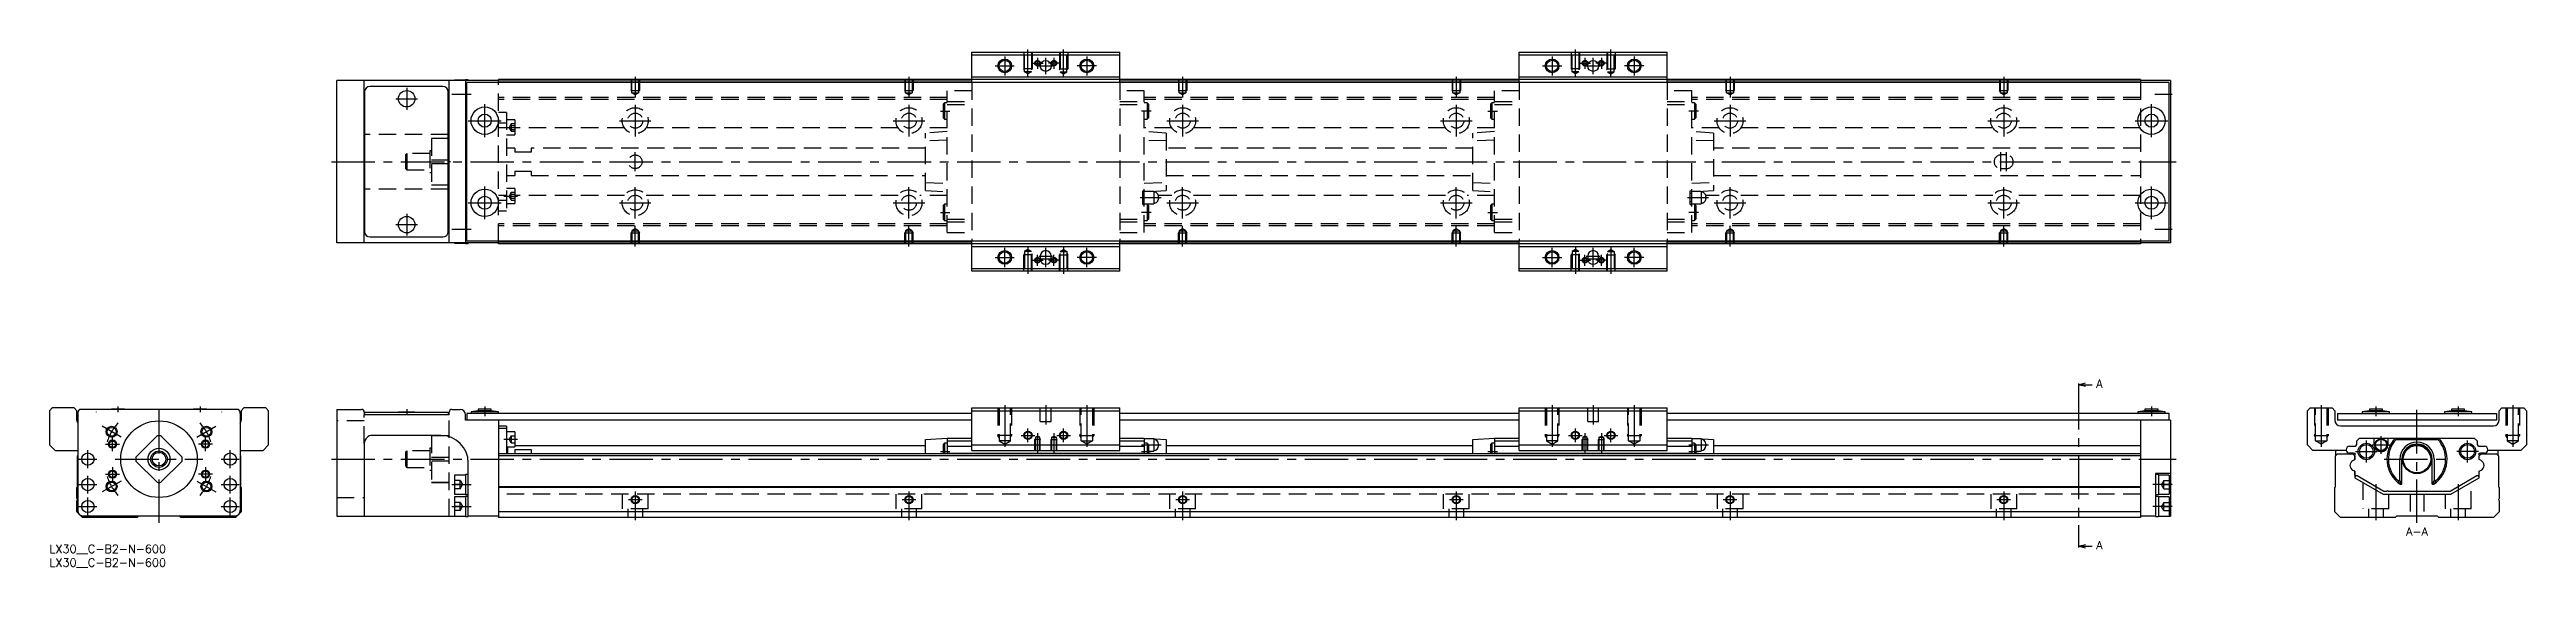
# Model space of a CAD drawing. Extents: x 0 to 905, y -8 to 181.
import ezdxf

# ---------------------------------------------------------------- set-up
doc = ezdxf.new("R2010")
doc.units = 0
doc.header["$LTSCALE"] = 0.5
doc.linetypes.add('CENTER', pattern=[50.8, 31.75, -6.35, 6.35, -6.35])
doc.linetypes.add('DASHED', pattern=[19.05, 12.7, -6.35])
for name, color, linetype in [('MSM_CENTER', 1, 'CENTER'), ('MSM_CONTINUOUS', 7, 'CONTINUOUS'), ('MSM_DASHED', 4, 'DASHED'), ('MSM_NARROW', 5, 'CONTINUOUS'), ('MSM_PART_NUMBER', 7, 'CONTINUOUS')]:
    doc.layers.add(name, color=color, linetype=linetype)
doc.styles.get("Standard").update_dxf_attribs({"font": 'txt.shx', "height": 3, "bigfont": 'bigfont.shx'})

# ---------------------------------------------------------------- blocks, each defined once
blk = doc.blocks.new('*U2')
at = {"layer": 'MSM_PART_NUMBER'}
blk.add_text('LX30__C-B2-N-600', height=3, dxfattribs=at).set_placement((0, -3))
blk = doc.blocks.new('*U3')
at = {"layer": 'MSM_PART_NUMBER'}
blk.add_text('LX30__C-B2-N-600', height=3, dxfattribs=at).set_placement((0, -8))

msp = doc.modelspace()

# ---------------------------------------------------------------- linework, layer by layer
at = {"layer": 'MSM_CENTER'}
for p, q in [((345.5, 175), (352.5, 175)), ((349, 178.5), (349, 171.5)), ((357.5, 171.09), (357.5, 181)), ((359, 176), (363, 176)), ((361, 178), (361, 174)), ((361.5, 175), (366.5, 175)), ((364, 172), (364, 178)), ((369, 176), (365, 176)), ((367, 178), (367, 174)), ((370.5, 171.09), (370.5, 181)), ((382.5, 175), (375.5, 175)), ((379, 178.5), (379, 171.5)), ((545.5, 175), (552.5, 175)), ((549, 178.5), (549, 171.5)), ((557.5, 171.09), (557.5, 181)), ((559, 176), (563, 176)), ((561, 178), (561, 174)), ((561.5, 175), (566.5, 175)), ((564, 172), (564, 178)), ((569, 176), (565, 176)), ((567, 178), (567, 174)), ((570.5, 171.09), (570.5, 181)), ((582.5, 175), (575.5, 175)), ((579, 178.5), (579, 171.5)), ((126.5, 163), (134.5, 163)), ((130.5, 167), (130.5, 159)), ((147, 164.7), (154, 164.7)), ((214, 171), (214, 163.49)), ((314, 171), (314, 163.49)), ((414, 171), (414, 163.49)), ((514, 171), (514, 163.49)), ((614, 171), (614, 163.49)), ((714, 171), (714, 163.49)), ((769.25, 164.7), (775.5, 164.7)), ((153, 155), (165, 155)), ((159, 149), (159, 161)), ((208.25, 155), (219.75, 155)), ((214, 160.75), (214, 149.25)), ((308.25, 155), (319.75, 155)), ((314, 160.75), (314, 149.25)), ((325.5, 158.5), (329, 158.5)), ((402.5, 158.5), (399, 158.5)), ((408.25, 155), (419.75, 155)), ((414, 160.75), (414, 149.25)), ((508.25, 155), (519.75, 155)), ((514, 160.75), (514, 149.25)), ((525.5, 158.5), (529, 158.5)), ((602.5, 158.5), (599, 158.5)), ((608.25, 155), (619.75, 155)), ((614, 160.75), (614, 149.25)), ((708.25, 155), (719.75, 155)), ((714, 160.75), (714, 149.25)), ((762, 155), (774, 155)), ((768, 149), (768, 161)), ((166, 152.55), (171, 152.55)), ((103, 140), (777, 140)), ((214, 136.5), (214, 143.5)), ((713, 136.5), (713, 143.5)), ((715, 136.5), (715, 143.5)), ((159, 119), (159, 131)), ((166, 127.44), (171, 127.44)), ((214, 119.25), (214, 130.75)), ((314, 119.25), (314, 130.75)), ((398.5, 126.9), (406.2, 126.9)), ((414, 119.25), (414, 130.75)), ((514, 119.25), (514, 130.75)), ((598.5, 126.9), (606.2, 126.9)), ((614, 119.25), (614, 130.75)), ((714, 119.25), (714, 130.75)), ((768, 119), (768, 131)), ((130.5, 121), (130.5, 113)), ((153, 125), (165, 125)), ((208.25, 125), (219.75, 125)), ((308.25, 125), (319.75, 125)), ((325.5, 121.5), (329, 121.5)), ((402.5, 121.5), (399, 121.5)), ((408.25, 125), (419.75, 125)), ((508.25, 125), (519.75, 125)), ((525.5, 121.5), (529, 121.5)), ((602.5, 121.5), (599, 121.5)), ((608.25, 125), (619.75, 125)), ((708.25, 125), (719.75, 125)), ((762, 125), (774, 125)), ((126.5, 117), (134.5, 117)), ((147, 115.3), (154, 115.3)), ((214, 109), (214, 116.51)), ((314, 109), (314, 116.51)), ((357.5, 108.91), (357.5, 99)), ((370.5, 108.91), (370.5, 99)), ((414, 109), (414, 116.51)), ((514, 109), (514, 116.51)), ((557.5, 108.91), (557.5, 99)), ((570.5, 108.91), (570.5, 99)), ((614, 109), (614, 116.51)), ((714, 109), (714, 116.51)), ((769.25, 115.3), (775.5, 115.3)), ((345.5, 105), (352.5, 105)), ((349, 101.5), (349, 108.5)), ((359, 104), (363, 104)), ((361, 102), (361, 106)), ((361.5, 105.5), (366.5, 105.5)), ((361.5, 104.5), (366.5, 104.5)), ((364, 101.5), (364, 108.5)), ((369, 104), (365, 104)), ((367, 102), (367, 106)), ((382.5, 105), (375.5, 105)), ((379, 101.5), (379, 108.5)), ((545.5, 105), (552.5, 105)), ((549, 101.5), (549, 108.5)), ((559, 104), (563, 104)), ((561, 102), (561, 106)), ((561.5, 105.5), (566.5, 105.5)), ((561.5, 104.5), (566.5, 104.5)), ((564, 101.5), (564, 108.5)), ((569, 104), (565, 104)), ((567, 102), (567, 106)), ((582.5, 105), (575.5, 105)), ((579, 101.5), (579, 108.5)), ((741.37, 58), (741.37, 0)), ((17, 48.6), (17, 48.49)), ((25, 50.6), (25, 48.5)), ((40, 8), (40, 51.5)), ((55, 50.6), (55, 48.5)), ((63, 48.49), (63, 48.6)), ((130.5, 49.6), (130.5, 47.49)), ((159, 50.6), (159, 47)), ((349, 51), (349, 35.81)), ((364, 51), (364, 44)), ((379, 51), (379, 35.81)), ((549, 51), (549, 35.81)), ((564, 51), (564, 44)), ((579, 51), (579, 35.81)), ((768, 50.6), (768, 47)), ((830, 51), (830, 35.81)), ((850, 50.6), (850, 47)), ((865, 8), (865, 51.5)), ((880, 50.6), (880, 47)), ((900, 51), (900, 35.81)), ((26.14, 39.3), (19.22, 43.3)), ((20.42, 36.8), (25.57, 36.8)), ((23, 34.22), (23, 39.38)), ((53.86, 39.3), (60.78, 43.3)), ((59.57, 36.8), (54.42, 36.8)), ((57, 34.22), (57, 39.38)), ((166, 38.55), (171, 38.55)), ((355, 40), (360, 40)), ((357.5, 37.5), (357.5, 42.5)), ((361, 40.76), (361, 33.5)), ((367, 40.76), (367, 33.5)), ((368, 40), (373, 40)), ((370.5, 37.5), (370.5, 42.5)), ((399, 36.5), (406.2, 36.5)), ((555, 40), (560, 40)), ((557.5, 37.5), (557.5, 42.5)), ((561, 40.76), (561, 33.5)), ((567, 40.76), (567, 33.5)), ((568, 40), (573, 40)), ((570.5, 37.5), (570.5, 42.5)), ((599, 36.5), (606.2, 36.5)), ((846.5, 30.1), (846.5, 38.1)), ((848.65, 36.5), (855.15, 36.5)), ((851.9, 33.25), (851.9, 39.75)), ((883.5, 30.1), (883.5, 38.1)), ((10.75, 31.3), (17.25, 31.3)), ((14, 28.05), (14, 34.55)), ((23, 28.38), (23, 23.23)), ((24, 31.3), (56, 31.3)), ((57, 28.38), (57, 23.23)), ((62.75, 31.3), (69.25, 31.3)), ((66, 28.05), (66, 34.55)), ((103, 31.3), (777, 31.3)), ((325.5, 34.1), (329, 34.1)), ((399, 34.1), (402.5, 34.1)), ((525.5, 34.1), (529, 34.1)), ((599, 34.1), (602.5, 34.1)), ((842.5, 34.1), (850.5, 34.1)), ((853, 31.3), (877, 31.3)), ((887.5, 34.1), (879.5, 34.1)), ((10.75, 22), (17.25, 22)), ((14, 18.75), (14, 25.25)), ((26.14, 23.3), (19.22, 19.3)), ((20.42, 25.8), (25.57, 25.8)), ((53.86, 23.3), (60.78, 19.3)), ((59.57, 25.8), (54.42, 25.8)), ((62.75, 22), (69.25, 22)), ((66, 18.75), (66, 25.25)), ((147, 22), (154, 22)), ((214, 19.5), (214, 9)), ((314, 19.5), (314, 9)), ((414, 19.5), (414, 9)), ((514, 19.5), (514, 9)), ((614, 19.5), (614, 9)), ((714, 19.5), (714, 9)), ((775.5, 22), (768.5, 22)), ((850, 22.18), (850, 9)), ((880, 22.18), (880, 9)), ((10.75, 14), (17.25, 14)), ((14, 10.75), (14, 17.25)), ((62.75, 14), (69.25, 14)), ((66, 10.75), (66, 17.25)), ((147, 14), (154, 14)), ((211.5, 16.5), (216.5, 16.5)), ((311.5, 16.5), (316.5, 16.5)), ((411.5, 16.5), (416.5, 16.5)), ((511.5, 16.5), (516.5, 16.5)), ((611.5, 16.5), (616.5, 16.5)), ((711.5, 16.5), (716.5, 16.5)), ((775.5, 14), (768.5, 14))]:
    msp.add_line(p, q, dxfattribs=at)
for start, end in [(138.53845, 161.46155), (18.53845, 41.46155), (198.53845, 221.46155), (318.53845, 341.46155)]:
    msp.add_arc((40, 31.3), 20, start, end, dxfattribs=at)
at = {"layer": 'MSM_CONTINUOUS'}
for p, q in [((337, 180), (391, 180)), ((337, 169), (337, 180)), ((337, 179), (391, 179)), ((391, 169), (391, 180)), ((537, 180), (591, 180)), ((537, 169), (537, 180)), ((537, 179), (591, 179)), ((591, 169), (591, 180)), ((105, 110.3), (105, 169.7)), ((164, 169.7), (105, 169.7)), ((115, 110.3), (115, 169.7)), ((115.1, 165.5), (115.1, 114.5)), ((143.7, 167.5), (117.1, 167.5)), ((145.7, 114.5), (145.7, 165.5)), ((146, 110.3), (146, 169.7)), ((148, 169.75), (148, 169.7)), ((152, 169.75), (148, 169.75)), ((153, 169.9), (152, 169.9)), ((152, 169.9), (152, 110.1)), ((152.5, 111), (152.5, 169)), ((774.5, 169), (152.5, 169)), ((153, 169.9), (153, 169.7)), ((164, 169), (164, 170)), ((764, 170), (164, 170)), ((337, 169.8), (164, 169.8)), ((337, 169.1), (164, 169.1)), ((337, 171), (391, 171)), ((537, 169.8), (391, 169.8)), ((537, 169.1), (391, 169.1)), ((537, 171), (591, 171)), ((764, 169.8), (591, 169.8)), ((764, 169.1), (591, 169.1)), ((764, 170), (764, 169)), ((775, 169.7), (764, 169.7)), ((774.5, 111), (774.5, 169)), ((775, 169.7), (775, 110.3)), ((115, 158.2), (115.1, 158.2)), ((145.7, 158.2), (146, 158.2)), ((115.1, 150), (115, 150)), ((146, 150), (145.7, 150)), ((146, 148.5), (145.7, 148.5)), ((146, 148.47), (145.7, 148.47)), ((145.7, 140.72), (146, 140.72)), ((146, 139.28), (145.7, 139.28)), ((115.1, 130), (115, 130)), ((146, 131.53), (145.7, 131.53)), ((146, 131.5), (145.7, 131.5)), ((146, 130), (145.7, 130)), ((115.1, 121.8), (115, 121.8)), ((146, 121.8), (145.7, 121.8)), ((164, 110.3), (105, 110.3)), ((117.1, 112.5), (143.7, 112.5)), ((148, 110.3), (148, 110.25)), ((148, 110.25), (152, 110.25)), ((152, 110.1), (153, 110.1)), ((774.5, 111), (152.5, 111)), ((153, 110.3), (153, 110.1)), ((164, 110), (164, 111)), ((337, 110.9), (164, 110.9)), ((337, 110.2), (164, 110.2)), ((764, 110), (164, 110)), ((337, 100), (337, 111)), ((337, 109), (391, 109)), ((391, 100), (391, 111)), ((537, 110.9), (391, 110.9)), ((537, 110.2), (391, 110.2)), ((537, 100), (537, 111)), ((537, 109), (591, 109)), ((591, 100), (591, 111)), ((764, 110.9), (591, 110.9)), ((764, 110.2), (591, 110.2)), ((764, 111), (764, 110)), ((775, 110.3), (764, 110.3)), ((337, 101), (391, 101)), ((391, 100), (337, 100)), ((362, 105.5), (362, 104.5)), ((366, 104.5), (366, 105.5)), ((537, 101), (591, 101)), ((591, 100), (537, 100)), ((562, 105.5), (562, 104.5)), ((566, 104.5), (566, 105.5)), ((741.37, 58.5), (743.87, 59.17)), ((741.37, 59), (741.37, 58)), ((743.87, 57.83), (741.37, 58.5)), ((741.37, 58.5), (746.38, 58.5)), ((1, 50), (0, 49)), ((0, 49), (0, 36.5)), ((9, 50), (1, 50)), ((10, 49), (9, 50)), ((10, 45.5), (10, 49)), ((10.3, 48), (10.3, 12.5)), ((69.02, 49.5), (10.98, 49.5)), ((22.6, 49.6), (22.6, 49.5)), ((27.4, 49.6), (22.6, 49.6)), ((27.4, 49.5), (27.4, 49.6)), ((52.6, 49.6), (52.6, 49.5)), ((57.4, 49.6), (52.6, 49.6)), ((57.4, 49.5), (57.4, 49.6)), ((69.7, 48), (69.7, 12.5)), ((71, 50), (70, 49)), ((70, 49), (70, 45.5)), ((79, 50), (71, 50)), ((80, 49), (79, 50)), ((80, 36.5), (80, 49)), ((105, 49.5), (105, 10.5)), ((105, 49.5), (114, 49.5)), ((115, 48.5), (115, 47.5)), ((146, 47.5), (115, 47.5)), ((115.1, 48.5), (115.1, 47.5)), ((115.1, 48.5), (145.7, 48.5)), ((127.5, 48.6), (133.5, 48.6)), ((127.5, 48.6), (127.5, 48.5)), ((133.5, 48.5), (133.5, 48.6)), ((145.7, 48.5), (145.7, 47.5)), ((146, 47.5), (146, 48.5)), ((147, 49.5), (150, 49.5)), ((152, 45.5), (152, 47.5)), ((337, 45.5), (152, 45.5)), ((152.5, 48), (152.5, 45.5)), ((337, 48), (152.5, 48)), ((156.6, 49), (154, 48.6)), ((154, 48.6), (154, 48)), ((164, 48.6), (154, 48.6)), ((156.6, 49.6), (156.6, 49)), ((161.4, 49.6), (156.6, 49.6)), ((161.4, 49), (156.6, 49)), ((161.4, 49), (161.4, 49.6)), ((164, 48.6), (161.4, 49)), ((164, 48), (164, 48.6)), ((164, 45.5), (164, 10)), ((337, 34.5), (337, 50)), ((337, 50), (391, 50)), ((337, 49), (391, 49)), ((391, 34.5), (391, 50)), ((537, 48), (391, 48)), ((537, 45.5), (391, 45.5)), ((537, 34.5), (537, 50)), ((537, 50), (591, 50)), ((537, 49), (591, 49)), ((591, 34.5), (591, 50)), ((774.5, 48), (591, 48)), ((775, 45.5), (591, 45.5)), ((765.6, 49), (763, 48.6)), ((763, 48.6), (763, 48)), ((773, 48.6), (763, 48.6)), ((764, 45.5), (764, 10)), ((765.6, 49.6), (765.6, 49)), ((770.4, 49.6), (765.6, 49.6)), ((770.4, 49), (765.6, 49)), ((770.4, 49), (770.4, 49.6)), ((773, 48.6), (770.4, 49)), ((773, 48), (773, 48.6)), ((774.5, 45.5), (774.5, 48)), ((775, 45.5), (775, 10.5)), ((825, 49), (826, 50)), ((825, 36.5), (825, 49)), ((826, 50), (834, 50)), ((834, 50), (835, 49)), ((835, 49), (835, 45.5)), ((836, 48), (836, 45.5)), ((836, 48), (894, 48)), ((894, 45.5), (836, 45.5)), ((847.6, 49), (845, 48.6)), ((855, 48.6), (845, 48.6)), ((845, 48.6), (845, 48)), ((852.4, 49.6), (847.6, 49.6)), ((847.6, 49.6), (847.6, 49)), ((852.4, 49), (847.6, 49)), ((852.4, 49), (852.4, 49.6)), ((855, 48.6), (852.4, 49)), ((855, 48), (855, 48.6)), ((877.6, 49), (875, 48.6)), ((885, 48.6), (875, 48.6)), ((875, 48.6), (875, 48)), ((882.4, 49.6), (877.6, 49.6)), ((877.6, 49.6), (877.6, 49)), ((882.4, 49), (877.6, 49)), ((882.4, 49), (882.4, 49.6)), ((885, 48.6), (882.4, 49)), ((885, 48), (885, 48.6)), ((894, 48), (894, 45.5)), ((895, 49), (896, 50)), ((895, 45.5), (895, 49)), ((896, 50), (904, 50)), ((904, 50), (905, 49)), ((905, 49), (905, 36.5)), ((0, 36.5), (2, 34.5)), ((39.28, 39.77), (31.53, 32.02)), ((48.47, 32.02), (40.72, 39.77)), ((78, 34.5), (80, 36.5)), ((115, 37), (115, 10.5)), ((143, 40), (118, 40)), ((167, 43.3), (164, 43.3)), ((167, 42.45), (164, 42.45)), ((167, 43.3), (167, 33.2)), ((170, 41.3), (167, 41.3)), ((170, 41.3), (170, 35.8)), ((170, 36.3), (320, 36.3)), ((320, 38.5), (328, 39)), ((320, 33.2), (320, 38.5)), ((327, 37.1), (326.5, 36.6)), ((326.5, 36.6), (326.5, 33.2)), ((328, 37.1), (327, 37.1)), ((327, 37.1), (327, 33.2)), ((328, 39), (337, 39)), ((328, 39), (328, 33.2)), ((328, 38), (337, 38)), ((337, 36.5), (391, 36.5)), ((391, 39), (400, 39)), ((391, 38), (400, 38)), ((400, 39), (408, 38.5)), ((400, 39), (400, 33.2)), ((403.45, 38.75), (400, 38.75)), ((401, 37.1), (400, 37.1)), ((401.5, 36.6), (401, 37.1)), ((401, 37.1), (401, 33.2)), ((401.5, 36.6), (401.5, 33.2)), ((403.45, 38.75), (403.45, 34.25)), ((405.2, 36.8), (405.2, 36.2)), ((408, 38.5), (408, 33.2)), ((408, 36.3), (520, 36.3)), ((520, 38.5), (528, 39)), ((520, 33.2), (520, 38.5)), ((527, 37.1), (526.5, 36.6)), ((526.5, 36.6), (526.5, 33.2)), ((528, 37.1), (527, 37.1)), ((527, 37.1), (527, 33.2)), ((528, 39), (537, 39)), ((528, 39), (528, 33.2)), ((528, 38), (537, 38)), ((537, 36.5), (591, 36.5)), ((591, 39), (600, 39)), ((591, 38), (600, 38)), ((600, 39), (608, 38.5)), ((600, 39), (600, 33.2)), ((603.45, 38.75), (600, 38.75)), ((601, 37.1), (600, 37.1)), ((601.5, 36.6), (601, 37.1)), ((601, 37.1), (601, 33.2)), ((601.5, 36.6), (601.5, 33.2)), ((603.45, 38.75), (603.45, 34.25)), ((605.2, 36.8), (605.2, 36.2)), ((608, 38.5), (608, 33.2)), ((608, 36.3), (764, 36.3)), ((827, 34.5), (825, 36.5)), ((837, 43.5), (893, 43.5)), ((843.05, 38), (844.05, 39)), ((843.05, 37), (843.05, 38)), ((844.05, 39), (885.95, 39)), ((849.4, 36.5), (849.4, 39)), ((854.4, 39), (854.4, 36.5)), ((857.14, 39), (857.4, 38.5)), ((857.4, 38.5), (872.6, 38.5)), ((872.6, 38.5), (872.86, 39)), ((885.95, 39), (886.95, 38)), ((886.95, 38), (886.95, 37)), ((905, 36.5), (903, 34.5)), ((2, 34.5), (10.3, 34.5)), ((10.2, 32.5), (10.3, 32.6)), ((10.2, 21.2), (10.2, 32.5)), ((31.53, 30.58), (39.28, 22.83)), ((40.72, 22.83), (48.47, 30.58)), ((69.7, 34.5), (78, 34.5)), ((69.7, 32.6), (69.8, 32.5)), ((69.8, 32.5), (69.8, 21.2)), ((153, 10.35), (153, 30)), ((764, 33.2), (164, 33.2)), ((764, 32.5), (164, 32.5)), ((167, 35.8), (170, 35.8)), ((167.5, 33.2), (167.5, 35.8)), ((170, 34.87), (176, 34.87)), ((170, 34.87), (170, 33.2)), ((176, 34.87), (176, 33.2)), ((328, 36), (337, 36)), ((328, 33.5), (400, 33.5)), ((337, 34.5), (391, 34.5)), ((391, 36), (400, 36)), ((401.5, 34.25), (403.45, 34.25)), ((528, 36), (537, 36)), ((528, 33.5), (600, 33.5)), ((537, 34.5), (591, 34.5)), ((591, 36), (600, 36)), ((601.5, 34.25), (603.45, 34.25)), ((839.13, 34.5), (827, 34.5)), ((835.2, 32.5), (835.9, 33.2)), ((835.2, 21.2), (835.2, 32.5)), ((835.3, 32.6), (835.3, 34.5)), ((835.9, 33.2), (841.55, 33.2)), ((840.35, 36), (842.05, 36)), ((841.75, 33.5), (840.35, 33.5)), ((842.25, 31.15), (841.5, 30.72)), ((842.25, 26.85), (841.5, 27.28)), ((841.55, 33.2), (842.25, 32.5)), ((841.6, 30.78), (842.25, 31.15)), ((841.6, 27.22), (842.25, 26.85)), ((842.2, 32.55), (842.2, 32.7)), ((842.25, 32.5), (842.2, 32.55)), ((842.25, 31.15), (842.25, 32.5)), ((842.25, 32.5), (842.25, 31.15)), ((858.74, 23.45), (858.74, 31.3)), ((859.5, 22.2), (859.5, 31.3)), ((870.5, 22.2), (870.5, 31.3)), ((871.26, 31.3), (871.26, 23.45)), ((887.75, 32.5), (888.45, 33.2)), ((887.75, 31.15), (887.75, 32.5)), ((888.4, 30.78), (887.75, 31.15)), ((887.75, 26.85), (888.5, 27.28)), ((887.8, 32.7), (887.8, 32.55)), ((887.95, 36), (889.65, 36)), ((889.65, 33.5), (888.25, 33.5)), ((888.4, 30.78), (888.49, 30.73)), ((888.45, 33.2), (894.1, 33.2)), ((903, 34.5), (890.87, 34.5)), ((894.1, 33.2), (894.8, 32.5)), ((894.7, 32.6), (894.7, 34.5)), ((894.8, 32.5), (894.8, 21.2)), ((10, 21), (10.2, 21.2)), ((10, 16.9), (10, 21)), ((69.8, 21.2), (70, 21)), ((70, 21), (70, 12)), ((152, 25.5), (148, 25.5)), ((148, 25.5), (148, 18.5)), ((148, 18.5), (152, 18.5)), ((153, 25.65), (152, 25.65)), ((152, 25.65), (152, 18.35)), ((152, 18.35), (153, 18.35)), ((764, 21.2), (164, 21.2)), ((764, 21), (164, 21)), ((775, 26), (769.5, 26)), ((769.5, 26), (769.5, 10.35)), ((770.5, 25.65), (769.5, 25.65)), ((769.5, 18.35), (770.5, 18.35)), ((770.5, 25.65), (770.5, 18.35)), ((774.5, 25.5), (770.5, 25.5)), ((770.5, 18.5), (774.5, 18.5)), ((774.5, 25.5), (774.5, 18.5)), ((835, 21), (835.2, 21.2)), ((835, 12), (835, 21)), ((842.25, 25.45), (842.25, 26.85)), ((842.25, 26.85), (842.25, 24.5)), ((842.25, 24.5), (852.64, 18.5)), ((843.1, 25.16), (842.7, 25.16)), ((852.91, 19.5), (843.1, 25.16)), ((852.64, 18.5), (877.36, 18.5)), ((853.85, 19.5), (852.91, 19.5)), ((877.09, 19.5), (854.65, 19.5)), ((858.07, 23.45), (858.74, 23.45)), ((859.5, 22.2), (858.74, 23.45)), ((858.82, 22.2), (859.5, 22.2)), ((871.26, 23.45), (870.5, 22.2)), ((870.5, 22.2), (871.18, 22.2)), ((871.26, 23.45), (871.93, 23.45)), ((886.9, 25.16), (877.09, 19.5)), ((877.36, 18.5), (887.75, 24.5)), ((887.3, 25.16), (886.9, 25.16)), ((887.75, 24.5), (887.75, 26.85)), ((894.8, 21.2), (895, 21)), ((895, 21), (895, 16.9)), ((10, 12), (10, 16.1)), ((10.7, 11.3), (10, 12)), ((12, 10), (11.1, 10.9)), ((32, 10), (12, 10)), ((67.7, 10.5), (12.3, 10.5)), ((32.5, 10.5), (32, 10)), ((48, 10), (47.5, 10.5)), ((68, 10), (48, 10)), ((68.9, 10.9), (68, 10)), ((70, 12), (69.3, 11.3)), ((105, 10.5), (152, 10.5)), ((152, 17.5), (148, 17.5)), ((148, 17.5), (148, 10.5)), ((153, 17.65), (152, 17.65)), ((152, 17.65), (152, 10.35)), ((152, 10.35), (153, 10.35)), ((164, 10.5), (153, 10.5)), ((764, 12), (164, 12)), ((764, 10), (164, 10)), ((769.5, 10.5), (764, 10.5)), ((770.5, 17.65), (769.5, 17.65)), ((769.5, 10.35), (770.5, 10.35)), ((770.5, 17.65), (770.5, 10.35)), ((774.5, 17.5), (770.5, 17.5)), ((770.5, 10.5), (775, 10.5)), ((774.5, 17.5), (774.5, 10.5)), ((837, 10), (835, 12)), ((857, 10), (837, 10)), ((857.5, 10.5), (857, 10)), ((872.5, 10.5), (857.5, 10.5)), ((873, 10), (872.5, 10.5)), ((893, 10), (873, 10)), ((895, 12), (893, 10)), ((895, 16.1), (895, 12)), ((741.37, -0.5), (743.87, 0.17)), ((741.37, 0), (741.37, -1)), ((743.87, -1.17), (741.37, -0.5)), ((741.37, -0.5), (746.38, -0.5))]:
    msp.add_line(p, q, dxfattribs=at)
for centre, radius in [((349, 175), 2.07), ((364, 175), 2), ((379, 175), 2.07), ((549, 175), 2.07), ((564, 175), 2), ((579, 175), 2.07), ((130.5, 163), 3), ((159, 155), 5), ((159, 155), 2.4), ((768, 155), 5), ((768, 155), 2.4), ((159, 125), 5), ((159, 125), 2.4), ((768, 125), 5), ((768, 125), 2.4), ((130.5, 117), 3), ((349, 105), 2.07), ((379, 105), 2.07), ((549, 105), 2.07), ((579, 105), 2.07), ((40, 31.3), 14), ((22.68, 41.3), 1.62), ((23, 36.8), 1.23), ((57.32, 41.3), 1.62), ((57, 36.8), 1.23), ((357.5, 40), 1.23), ((370.5, 40), 1.23), ((557.5, 40), 1.23), ((570.5, 40), 1.23), ((846.5, 34.1), 3), ((846.5, 34.1), 2.5), ((851.9, 36.5), 2.25), ((851.9, 36.5), 2.05), ((865, 31.3), 5.3), ((865, 31.3), 5), ((883.5, 34.1), 3), ((883.5, 34.1), 2.5), ((14, 31.3), 2.25), ((40, 31.3), 4), ((40, 31.3), 3), ((40, 31.3), 2.5), ((66, 31.3), 2.25), ((14, 22), 2.25), ((22.68, 21.3), 1.62), ((23, 25.8), 1.23), ((57.32, 21.3), 1.62), ((57, 25.8), 1.23), ((66, 22), 2.25), ((14, 14), 2.25), ((66, 14), 2.25), ((214, 16.5), 1.23), ((314, 16.5), 1.23), ((414, 16.5), 1.23), ((514, 16.5), 1.23), ((614, 16.5), 1.23), ((714, 16.5), 1.23)]:
    msp.add_circle(centre, radius, dxfattribs=at)
for centre, radius, start, end in [((117.1, 165.5), 2, 90, 180), ((143.7, 165.5), 2, 0, 90), ((117.1, 114.5), 2, 180, 270), ((143.7, 114.5), 2, 270, 0), ((364, 105.5), 2, 0, 180), ((364, 104.5), 2, 180, 0), ((564, 105.5), 2, 0, 180), ((564, 104.5), 2, 180, 0), ((12, 45.5), 2, 180, 211.78833), ((12.3, 48), 2, 131.40962, 180), ((67.7, 48), 2, 0, 48.59038), ((68, 45.5), 2, 328.21167, 0), ((114, 48.5), 1, 0, 90), ((147, 48.5), 1, 90, 180), ((150, 47.5), 2, 0, 90), ((837, 45.5), 2, 180, 270), ((893, 45.5), 2, 270, 0), ((40, 31.3), 8.5, 85.11917, 94.88083), ((118, 37), 3, 90, 180), ((143, 30), 10, 0, 90), ((403.45, 36.8), 1.75, 0, 90), ((603.45, 36.8), 1.75, 0, 90), ((842.05, 37), 1, 270, 0), ((851.9, 36.5), 2.5, 180, 0), ((865, 31.3), 11, 135.573, 235.81959), ((865, 31.3), 10.47, 136.57129, 228.55525), ((865, 31.3), 6.26, 0, 180), ((865, 31.3), 5.5, 0, 180), ((865, 31.3), 11, 304.18041, 44.427), ((865, 31.3), 10.47, 311.44475, 43.42871), ((887.95, 37), 1, 180, 270), ((40, 31.3), 8.5, 175.11917, 184.88083), ((40, 31.3), 8.5, 355.11917, 4.88083), ((403.45, 36.2), 1.75, 270, 0), ((603.45, 36.2), 1.75, 270, 0), ((840.35, 34.75), 1.25, 90, 270), ((842.65, 28.85), 2.2, 121.45533, 176.01903), ((842.65, 29.15), 2.2, 183.98097, 241.45517), ((842.65, 28.85), 2.2, 121.38869, 134.53306), ((841.75, 32.5), 1, 41.23398, 90), ((842.7, 32.7), 0.5, 113.32535, 180), ((888.25, 32.5), 1, 90, 138.76602), ((887.3, 32.7), 0.5, 0, 66.67465), ((887.35, 28.85), 2.2, 3.98097, 61.45517), ((887.35, 29.15), 2.2, 301.45533, 356.01903), ((889.65, 34.75), 1.25, 270, 90), ((40, 31.3), 8.5, 265.11917, 274.88083), ((842.7, 25.66), 0.5, 205.84193, 270), ((854.25, 19.2), 0.5, 36.8699, 143.1301), ((866.51, 27.65), 9.43, 206.44562, 215.3272), ((864, 27.35), 8.84, 324.37545, 333.85173), ((887.3, 25.66), 0.5, 270, 334.15807), ((9.7, 16.5), 0.5, 306.8699, 53.1301), ((12.3, 12.5), 2, 180, 270), ((15.3, 14), 3.65, 253.51703, 286.48297), ((64.7, 14), 3.65, 253.51703, 286.48297), ((67.7, 12.5), 2, 270, 0), ((895.3, 16.5), 0.5, 126.8699, 233.1301)]:
    msp.add_arc(centre, radius, start, end, dxfattribs=at)
at = {"layer": 'MSM_DASHED'}
for p, q in [((356, 180), (356, 174)), ((359, 174), (356, 174)), ((356.27, 173.53), (356, 174)), ((356.27, 172.8), (356.27, 180)), ((358.73, 172.8), (356.27, 172.8)), ((357.5, 172.09), (356.27, 172.8)), ((358.73, 172.8), (357.5, 172.09)), ((358.73, 180), (358.73, 172.8)), ((358.73, 173.53), (359, 174)), ((359, 180), (359, 174)), ((369, 180), (369, 174)), ((369, 174), (372, 174)), ((369.27, 173.53), (369, 174)), ((369.27, 180), (369.27, 172.8)), ((369.27, 172.8), (371.73, 172.8)), ((369.27, 172.8), (370.5, 172.09)), ((370.5, 172.09), (371.73, 172.8)), ((371.73, 172.8), (371.73, 180)), ((371.73, 173.53), (372, 174)), ((372, 180), (372, 174)), ((556, 180), (556, 174)), ((559, 174), (556, 174)), ((556.27, 173.53), (556, 174)), ((556.27, 172.8), (556.27, 180)), ((558.73, 172.8), (556.27, 172.8)), ((557.5, 172.09), (556.27, 172.8)), ((558.73, 172.8), (557.5, 172.09)), ((558.73, 180), (558.73, 172.8)), ((558.73, 173.53), (559, 174)), ((559, 180), (559, 174)), ((569, 180), (569, 174)), ((569, 174), (572, 174)), ((569.27, 173.53), (569, 174)), ((569.27, 180), (569.27, 172.8)), ((569.27, 172.8), (571.73, 172.8)), ((569.27, 172.8), (570.5, 172.09)), ((570.5, 172.09), (571.73, 172.8)), ((571.73, 172.8), (571.73, 180)), ((571.73, 173.53), (572, 174)), ((572, 180), (572, 174)), ((164, 111), (164, 169)), ((328, 163.45), (164, 163.45)), ((212.5, 170), (212.5, 166)), ((212.77, 165.53), (212.5, 166)), ((212.5, 166), (215.5, 166)), ((212.77, 165.2), (212.77, 170)), ((212.77, 165.2), (215.23, 165.2)), ((214, 164.49), (212.77, 165.2)), ((215.23, 165.2), (214, 164.49)), ((215.23, 170), (215.23, 165.2)), ((215.23, 165.53), (215.5, 166)), ((215.5, 170), (215.5, 166)), ((312.5, 170), (312.5, 166)), ((312.77, 165.53), (312.5, 166)), ((312.5, 166), (315.5, 166)), ((312.77, 165.2), (312.77, 170)), ((312.77, 165.2), (315.23, 165.2)), ((314, 164.49), (312.77, 165.2)), ((315.23, 165.2), (314, 164.49)), ((315.23, 170), (315.23, 165.2)), ((315.23, 165.53), (315.5, 166)), ((315.5, 170), (315.5, 166)), ((337, 165.9), (328, 165.9)), ((328, 114.1), (328, 165.9)), ((337, 169), (337, 111)), ((391, 169), (391, 111)), ((400, 165.9), (391, 165.9)), ((400, 114.1), (400, 165.9)), ((528, 163.45), (400, 163.45)), ((412.5, 170), (412.5, 166)), ((412.77, 165.53), (412.5, 166)), ((412.5, 166), (415.5, 166)), ((412.77, 165.2), (412.77, 170)), ((412.77, 165.2), (415.23, 165.2)), ((414, 164.49), (412.77, 165.2)), ((415.23, 165.2), (414, 164.49)), ((415.23, 170), (415.23, 165.2)), ((415.23, 165.53), (415.5, 166)), ((415.5, 170), (415.5, 166)), ((512.5, 170), (512.5, 166)), ((512.77, 165.53), (512.5, 166)), ((512.5, 166), (515.5, 166)), ((512.77, 165.2), (512.77, 170)), ((512.77, 165.2), (515.23, 165.2)), ((514, 164.49), (512.77, 165.2)), ((515.23, 165.2), (514, 164.49)), ((515.23, 170), (515.23, 165.2)), ((515.23, 165.53), (515.5, 166)), ((515.5, 170), (515.5, 166)), ((537, 165.9), (528, 165.9)), ((528, 114.1), (528, 165.9)), ((537, 169), (537, 111)), ((591, 169), (591, 111)), ((600, 165.9), (591, 165.9)), ((600, 114.1), (600, 165.9)), ((764, 163.45), (600, 163.45)), ((612.5, 170), (612.5, 166)), ((612.77, 165.53), (612.5, 166)), ((612.5, 166), (615.5, 166)), ((612.77, 165.2), (612.77, 170)), ((612.77, 165.2), (615.23, 165.2)), ((614, 164.49), (612.77, 165.2)), ((615.23, 165.2), (614, 164.49)), ((615.23, 170), (615.23, 165.2)), ((615.23, 165.53), (615.5, 166)), ((615.5, 170), (615.5, 166)), ((712.5, 170), (712.5, 166)), ((712.77, 165.53), (712.5, 166)), ((712.5, 166), (715.5, 166)), ((712.77, 165.2), (712.77, 170)), ((712.77, 165.2), (715.23, 165.2)), ((714, 164.49), (712.77, 165.2)), ((715.23, 165.2), (714, 164.49)), ((715.23, 170), (715.23, 165.2)), ((715.23, 165.53), (715.5, 166)), ((715.5, 170), (715.5, 166)), ((764, 169), (764, 111)), ((328, 162.75), (164, 162.75)), ((167, 158), (164, 158)), ((167, 154.13), (164, 154.13)), ((167, 158), (167, 122)), ((170, 155.3), (167, 155.3)), ((168.7, 154), (170, 154)), ((168.7, 154), (168.7, 151.11)), ((170, 155.3), (170, 149.8)), ((327, 161.5), (326.5, 161)), ((326.5, 161), (326.5, 156)), ((326.5, 156), (327, 155.5)), ((327, 161.5), (327, 155.5)), ((328, 161.5), (327, 161.5)), ((327, 155.5), (328, 155.5)), ((328, 161.95), (337, 161.95)), ((328, 160.95), (337, 160.95)), ((391, 161.95), (400, 161.95)), ((391, 160.95), (400, 160.95)), ((528, 162.75), (400, 162.75)), ((401, 161.5), (400, 161.5)), ((400, 155.5), (401, 155.5)), ((401, 161.5), (401, 155.5)), ((401.5, 161), (401, 161.5)), ((401, 155.5), (401.5, 156)), ((401.5, 161), (401.5, 156)), ((527, 161.5), (526.5, 161)), ((526.5, 161), (526.5, 156)), ((526.5, 156), (527, 155.5)), ((527, 161.5), (527, 155.5)), ((528, 161.5), (527, 161.5)), ((527, 155.5), (528, 155.5)), ((528, 161.95), (537, 161.95)), ((528, 160.95), (537, 160.95)), ((591, 161.95), (600, 161.95)), ((591, 160.95), (600, 160.95)), ((764, 162.75), (600, 162.75)), ((601, 161.5), (600, 161.5)), ((600, 155.5), (601, 155.5)), ((601, 161.5), (601, 155.5)), ((601.5, 161), (601, 161.5)), ((601, 155.5), (601.5, 156)), ((601.5, 161), (601.5, 156)), ((145.7, 150), (115.1, 150)), ((139.5, 148.5), (139.5, 131.5)), ((145.7, 148.5), (139.5, 148.5)), ((145.7, 148.47), (139.5, 148.47)), ((167, 152.38), (164, 152.38)), ((167, 149.8), (170, 149.8)), ((170, 145), (167, 145)), ((168.7, 153.8), (167.98, 152.55)), ((168.7, 151.3), (167.98, 152.55)), ((168.7, 153.28), (170, 153.28)), ((168.7, 151.83), (170, 151.83)), ((168.7, 151.11), (170, 151.11)), ((210.05, 152.36), (170, 152.36)), ((170, 145), (170, 143.5)), ((176, 145), (176, 143.5)), ((320, 145), (176, 145)), ((310.05, 152.36), (217.95, 152.36)), ((328, 152.36), (317.95, 152.36)), ((328, 151), (320, 150.47)), ((320, 129.53), (320, 150.47)), ((328, 147.86), (320, 147.6)), ((410.05, 152.36), (400, 152.36)), ((408, 150.47), (400, 151)), ((408, 147.6), (400, 147.86)), ((408, 150.47), (408, 129.53)), ((520, 145), (408, 145)), ((510.05, 152.36), (417.95, 152.36)), ((528, 152.36), (517.95, 152.36)), ((528, 151), (520, 150.47)), ((520, 129.53), (520, 150.47)), ((528, 147.86), (520, 147.6)), ((610.05, 152.36), (600, 152.36)), ((608, 150.47), (600, 151)), ((608, 147.6), (600, 147.86)), ((608, 150.47), (608, 129.53)), ((764, 145), (608, 145)), ((710.05, 152.36), (617.95, 152.36)), ((764, 152.36), (717.95, 152.36)), ((130.5, 143), (130, 142.5)), ((130, 142.5), (130, 137.5)), ((130, 137.5), (130.5, 137)), ((130.5, 143), (130.5, 137)), ((139, 143), (130.5, 143)), ((130.5, 137), (139, 137)), ((139, 144), (139, 136)), ((139.5, 144), (139, 144)), ((139, 136), (139.5, 136)), ((139.5, 140.72), (145.7, 140.72)), ((145.7, 139.28), (139.5, 139.28)), ((146.5, 140), (146, 140)), ((176, 143.5), (170, 143.5)), ((170, 136.5), (176, 136.5)), ((170, 136.5), (170, 135)), ((176, 136.5), (176, 135)), ((715, 142.5), (713, 142.5)), ((713, 137.5), (715, 137.5)), ((145.7, 130), (115.1, 130)), ((139.5, 131.53), (145.7, 131.53)), ((139.5, 131.5), (145.7, 131.5)), ((167, 127.62), (164, 127.62)), ((167, 135), (170, 135)), ((170, 130.19), (167, 130.19)), ((168.7, 128.69), (167.98, 127.44)), ((168.7, 126.19), (167.98, 127.44)), ((168.7, 128.89), (170, 128.89)), ((168.7, 126), (168.7, 128.89)), ((168.7, 128.17), (170, 128.17)), ((168.7, 126.72), (170, 126.72)), ((170, 130.19), (170, 124.69)), ((210.05, 127.64), (170, 127.64)), ((176, 135), (320, 135)), ((310.05, 127.64), (217.95, 127.64)), ((328, 127.64), (317.95, 127.64)), ((320, 132.4), (328, 132.14)), ((320, 129.53), (328, 129)), ((399.5, 129.4), (400, 129.4)), ((399.5, 124.4), (399.5, 129.4)), ((400, 128.4), (399.5, 128.4)), ((400, 132.14), (408, 132.4)), ((403.45, 129.15), (400, 129.15)), ((402.26, 129.15), (408, 129.53)), ((403.45, 129.15), (403.45, 124.65)), ((410.05, 127.64), (405.14, 127.64)), ((405.2, 127.2), (405.2, 126.6)), ((408, 135), (520, 135)), ((510.05, 127.64), (417.95, 127.64)), ((528, 127.64), (517.95, 127.64)), ((520, 132.4), (528, 132.14)), ((520, 129.53), (528, 129)), ((599.5, 129.4), (600, 129.4)), ((599.5, 124.4), (599.5, 129.4)), ((600, 128.4), (599.5, 128.4)), ((600, 132.14), (608, 132.4)), ((603.45, 129.15), (600, 129.15)), ((602.26, 129.15), (608, 129.53)), ((603.45, 129.15), (603.45, 124.65)), ((610.05, 127.64), (605.14, 127.64)), ((605.2, 127.2), (605.2, 126.6)), ((608, 135), (764, 135)), ((710.05, 127.64), (617.95, 127.64)), ((764, 127.64), (717.95, 127.64)), ((167, 125.87), (164, 125.87)), ((164, 122), (167, 122)), ((167, 124.69), (170, 124.69)), ((168.7, 126), (170, 126)), ((327, 124.5), (326.5, 124)), ((326.5, 124), (326.5, 119)), ((326.5, 119), (327, 118.5)), ((328, 124.5), (327, 124.5)), ((327, 124.5), (327, 118.5)), ((327, 118.5), (328, 118.5)), ((328, 119.05), (337, 119.05)), ((328, 118.05), (337, 118.05)), ((391, 119.05), (400, 119.05)), ((391, 118.05), (400, 118.05)), ((399.5, 125.4), (400, 125.4)), ((399.5, 124.4), (400, 124.4)), ((400, 124.65), (403.45, 124.65)), ((401, 124.5), (400, 124.5)), ((400, 118.5), (401, 118.5)), ((401.5, 124), (401, 124.5)), ((401, 124.5), (401, 118.5)), ((401, 118.5), (401.5, 119)), ((401.5, 124), (401.5, 119)), ((527, 124.5), (526.5, 124)), ((526.5, 124), (526.5, 119)), ((526.5, 119), (527, 118.5)), ((528, 124.5), (527, 124.5)), ((527, 124.5), (527, 118.5)), ((527, 118.5), (528, 118.5)), ((528, 119.05), (537, 119.05)), ((528, 118.05), (537, 118.05)), ((591, 119.05), (600, 119.05)), ((591, 118.05), (600, 118.05)), ((599.5, 125.4), (600, 125.4)), ((599.5, 124.4), (600, 124.4)), ((600, 124.65), (603.45, 124.65)), ((601, 124.5), (600, 124.5)), ((600, 118.5), (601, 118.5)), ((601.5, 124), (601, 124.5)), ((601, 124.5), (601, 118.5)), ((601, 118.5), (601.5, 119)), ((601.5, 124), (601.5, 119)), ((328, 117.25), (164, 117.25)), ((328, 116.55), (164, 116.55)), ((212.77, 114.47), (212.5, 114)), ((212.5, 110), (212.5, 114)), ((212.5, 114), (215.5, 114)), ((214, 115.51), (212.77, 114.8)), ((212.77, 114.8), (212.77, 110)), ((212.77, 114.8), (215.23, 114.8)), ((215.23, 114.8), (214, 115.51)), ((215.23, 110), (215.23, 114.8)), ((215.23, 114.47), (215.5, 114)), ((215.5, 110), (215.5, 114)), ((312.77, 114.47), (312.5, 114)), ((312.5, 110), (312.5, 114)), ((312.5, 114), (315.5, 114)), ((314, 115.51), (312.77, 114.8)), ((312.77, 114.8), (312.77, 110)), ((312.77, 114.8), (315.23, 114.8)), ((315.23, 114.8), (314, 115.51)), ((315.23, 110), (315.23, 114.8)), ((315.23, 114.47), (315.5, 114)), ((315.5, 110), (315.5, 114)), ((328, 114.1), (337, 114.1)), ((391, 114.1), (400, 114.1)), ((528, 117.25), (400, 117.25)), ((528, 116.55), (400, 116.55)), ((412.77, 114.47), (412.5, 114)), ((412.5, 110), (412.5, 114)), ((412.5, 114), (415.5, 114)), ((414, 115.51), (412.77, 114.8)), ((412.77, 114.8), (412.77, 110)), ((412.77, 114.8), (415.23, 114.8)), ((415.23, 114.8), (414, 115.51)), ((415.23, 110), (415.23, 114.8)), ((415.23, 114.47), (415.5, 114)), ((415.5, 110), (415.5, 114)), ((512.77, 114.47), (512.5, 114)), ((512.5, 110), (512.5, 114)), ((512.5, 114), (515.5, 114)), ((514, 115.51), (512.77, 114.8)), ((512.77, 114.8), (512.77, 110)), ((512.77, 114.8), (515.23, 114.8)), ((515.23, 114.8), (514, 115.51)), ((515.23, 110), (515.23, 114.8)), ((515.23, 114.47), (515.5, 114)), ((515.5, 110), (515.5, 114)), ((528, 114.1), (537, 114.1)), ((591, 114.1), (600, 114.1)), ((764, 117.25), (600, 117.25)), ((764, 116.55), (600, 116.55)), ((612.77, 114.47), (612.5, 114)), ((612.5, 110), (612.5, 114)), ((612.5, 114), (615.5, 114)), ((614, 115.51), (612.77, 114.8)), ((612.77, 114.8), (612.77, 110)), ((612.77, 114.8), (615.23, 114.8)), ((615.23, 114.8), (614, 115.51)), ((615.23, 110), (615.23, 114.8)), ((615.23, 114.47), (615.5, 114)), ((615.5, 110), (615.5, 114)), ((712.77, 114.47), (712.5, 114)), ((712.5, 110), (712.5, 114)), ((712.5, 114), (715.5, 114)), ((714, 115.51), (712.77, 114.8)), ((712.77, 114.8), (712.77, 110)), ((712.77, 114.8), (715.23, 114.8)), ((715.23, 114.8), (714, 115.51)), ((715.23, 110), (715.23, 114.8)), ((715.23, 114.47), (715.5, 114)), ((715.5, 110), (715.5, 114)), ((356.27, 106.47), (356, 106)), ((359, 106), (356, 106)), ((356, 100), (356, 106)), ((357.5, 107.91), (356.27, 107.2)), ((356.27, 107.2), (356.27, 100)), ((358.73, 107.2), (356.27, 107.2)), ((358.73, 107.2), (357.5, 107.91)), ((358.73, 100), (358.73, 107.2)), ((358.73, 106.47), (359, 106)), ((359, 100), (359, 106)), ((369.27, 106.47), (369, 106)), ((369, 100), (369, 106)), ((369, 106), (372, 106)), ((369.27, 107.2), (370.5, 107.91)), ((369.27, 100), (369.27, 107.2)), ((369.27, 107.2), (371.73, 107.2)), ((370.5, 107.91), (371.73, 107.2)), ((371.73, 107.2), (371.73, 100)), ((371.73, 106.47), (372, 106)), ((372, 100), (372, 106)), ((556.27, 106.47), (556, 106)), ((559, 106), (556, 106)), ((556, 100), (556, 106)), ((557.5, 107.91), (556.27, 107.2)), ((556.27, 107.2), (556.27, 100)), ((558.73, 107.2), (556.27, 107.2)), ((558.73, 107.2), (557.5, 107.91)), ((558.73, 100), (558.73, 107.2)), ((558.73, 106.47), (559, 106)), ((559, 100), (559, 106)), ((569.27, 106.47), (569, 106)), ((569, 100), (569, 106)), ((569, 106), (572, 106)), ((569.27, 107.2), (570.5, 107.91)), ((569.27, 100), (569.27, 107.2)), ((569.27, 107.2), (571.73, 107.2)), ((570.5, 107.91), (571.73, 107.2)), ((571.73, 107.2), (571.73, 100)), ((571.73, 106.47), (572, 106)), ((572, 100), (572, 106)), ((115, 45.3), (105, 45.3)), ((115, 37), (115, 47.5)), ((146, 10.5), (146, 47.5)), ((346.5, 50), (346.5, 40)), ((346.93, 50), (346.93, 38)), ((351.07, 38), (351.07, 50)), ((351.5, 50), (351.5, 40)), ((362, 45), (362, 50)), ((366, 45), (366, 50)), ((376.5, 50), (376.5, 40)), ((376.93, 38), (376.93, 50)), ((381.07, 50), (381.07, 38)), ((381.5, 50), (381.5, 40)), ((546.5, 50), (546.5, 40)), ((546.93, 50), (546.93, 38)), ((551.07, 38), (551.07, 50)), ((551.5, 50), (551.5, 40)), ((562, 45), (562, 50)), ((566, 45), (566, 50)), ((576.5, 50), (576.5, 40)), ((576.93, 38), (576.93, 50)), ((581.07, 50), (581.07, 38)), ((581.5, 50), (581.5, 40)), ((827.5, 50), (827.5, 40)), ((827.93, 38), (827.93, 50)), ((832.07, 50), (832.07, 38)), ((832.5, 50), (832.5, 40)), ((897.5, 50), (897.5, 40)), ((897.93, 50), (897.93, 38)), ((902.07, 38), (902.07, 50)), ((902.5, 50), (902.5, 40)), ((139.5, 39.8), (139.5, 22.8)), ((146, 39.8), (139.5, 39.8)), ((146, 39.77), (139.5, 39.77)), ((168.7, 39.8), (167.98, 38.55)), ((168.7, 37.3), (167.98, 38.55)), ((168.7, 39.8), (170, 39.8)), ((168.7, 39.8), (168.7, 37.3)), ((168.7, 38.55), (170, 38.55)), ((168.7, 37.3), (170, 37.3)), ((351.5, 40), (346.5, 40)), ((346.93, 39.25), (346.5, 40)), ((351.07, 38), (346.93, 38)), ((346.93, 38), (349, 36.81)), ((349, 36.81), (351.07, 38)), ((351.07, 39.25), (351.5, 40)), ((360.22, 38.87), (360, 38.5)), ((362, 38.5), (360, 38.5)), ((360, 34.5), (360, 38.5)), ((361, 39.76), (360.22, 39.31)), ((361.78, 39.31), (360.22, 39.31)), ((360.22, 39.31), (360.22, 34.5)), ((361.78, 39.31), (361, 39.76)), ((361.78, 34.5), (361.78, 39.31)), ((361.78, 38.87), (362, 38.5)), ((362, 45), (366, 45)), ((362, 34.5), (362, 38.5)), ((366.22, 38.87), (366, 38.5)), ((366, 34.5), (366, 38.5)), ((366, 38.5), (368, 38.5)), ((366.22, 39.31), (367, 39.76)), ((366.22, 39.31), (367.78, 39.31)), ((366.22, 34.5), (366.22, 39.31)), ((367, 39.76), (367.78, 39.31)), ((367.78, 39.31), (367.78, 34.5)), ((367.78, 38.87), (368, 38.5)), ((368, 34.5), (368, 38.5)), ((376.5, 40), (381.5, 40)), ((376.93, 39.25), (376.5, 40)), ((376.93, 38), (381.07, 38)), ((379, 36.81), (376.93, 38)), ((381.07, 38), (379, 36.81)), ((381.07, 39.25), (381.5, 40)), ((551.5, 40), (546.5, 40)), ((546.93, 39.25), (546.5, 40)), ((551.07, 38), (546.93, 38)), ((546.93, 38), (549, 36.81)), ((549, 36.81), (551.07, 38)), ((551.07, 39.25), (551.5, 40)), ((560.22, 38.87), (560, 38.5)), ((562, 38.5), (560, 38.5)), ((560, 34.5), (560, 38.5)), ((561, 39.76), (560.22, 39.31)), ((561.78, 39.31), (560.22, 39.31)), ((560.22, 39.31), (560.22, 34.5)), ((561.78, 39.31), (561, 39.76)), ((561.78, 34.5), (561.78, 39.31)), ((561.78, 38.87), (562, 38.5)), ((562, 45), (566, 45)), ((562, 34.5), (562, 38.5)), ((566.22, 38.87), (566, 38.5)), ((566, 34.5), (566, 38.5)), ((566, 38.5), (568, 38.5)), ((566.22, 39.31), (567, 39.76)), ((566.22, 39.31), (567.78, 39.31)), ((566.22, 34.5), (566.22, 39.31)), ((567, 39.76), (567.78, 39.31)), ((567.78, 39.31), (567.78, 34.5)), ((567.78, 38.87), (568, 38.5)), ((568, 34.5), (568, 38.5)), ((576.5, 40), (581.5, 40)), ((576.93, 39.25), (576.5, 40)), ((576.93, 38), (581.07, 38)), ((579, 36.81), (576.93, 38)), ((581.07, 38), (579, 36.81)), ((581.07, 39.25), (581.5, 40)), ((827.5, 40), (832.5, 40)), ((827.93, 39.25), (827.5, 40)), ((830, 36.81), (827.93, 38)), ((827.93, 38), (832.07, 38)), ((832.07, 38), (830, 36.81)), ((832.07, 39.25), (832.5, 40)), ((902.5, 40), (897.5, 40)), ((897.93, 39.25), (897.5, 40)), ((897.93, 38), (900, 36.81)), ((902.07, 38), (897.93, 38)), ((900, 36.81), (902.07, 38)), ((902.07, 39.25), (902.5, 40)), ((130.5, 34.3), (130, 33.8)), ((130, 33.8), (130, 28.8)), ((130, 28.8), (130.5, 28.3)), ((130.5, 34.3), (130.5, 28.3)), ((139, 34.3), (130.5, 34.3)), ((130.5, 28.3), (139, 28.3)), ((139, 35.3), (139, 27.3)), ((139.5, 35.3), (139, 35.3)), ((139, 27.3), (139.5, 27.3)), ((139.5, 32.02), (146, 32.02)), ((146, 30.58), (139.5, 30.58)), ((139.5, 22.83), (146, 22.83)), ((139.5, 22.8), (146, 22.8)), ((150, 23.5), (148, 23.5)), ((150, 22), (148, 22)), ((150, 20.5), (148, 20.5)), ((150, 20.5), (150, 23.5)), ((150, 23.5), (150.87, 22)), ((150, 20.5), (150.87, 22)), ((764, 18.5), (164, 18.5)), ((209.25, 18.5), (209.25, 13.2)), ((218.75, 13.2), (218.75, 18.5)), ((309.25, 18.5), (309.25, 13.2)), ((318.75, 13.2), (318.75, 18.5)), ((409.25, 18.5), (409.25, 13.2)), ((418.75, 13.2), (418.75, 18.5)), ((509.25, 18.5), (509.25, 13.2)), ((518.75, 13.2), (518.75, 18.5)), ((609.25, 18.5), (609.25, 13.2)), ((618.75, 13.2), (618.75, 18.5)), ((709.25, 18.5), (709.25, 13.2)), ((718.75, 13.2), (718.75, 18.5)), ((772.5, 23.5), (771.63, 22)), ((772.5, 20.5), (771.63, 22)), ((772.5, 20.5), (772.5, 23.5)), ((772.5, 23.5), (774.5, 23.5)), ((772.5, 22), (774.5, 22)), ((772.5, 20.5), (774.5, 20.5)), ((845.25, 22.77), (845.25, 13.2)), ((854.75, 13.2), (854.75, 18.5)), ((862.5, 18.5), (862.5, 10.5)), ((867.5, 18.5), (867.5, 10.5)), ((875.25, 18.5), (875.25, 13.2)), ((884.75, 13.2), (884.75, 22.77)), ((105, 17.3), (115, 17.3)), ((150, 15.5), (148, 15.5)), ((150, 14), (148, 14)), ((150, 12.5), (148, 12.5)), ((150, 12.5), (150, 15.5)), ((150, 15.5), (150.87, 14)), ((150, 12.5), (150.87, 14)), ((218.75, 13.2), (209.25, 13.2)), ((211.25, 13.2), (211.25, 10)), ((216.75, 10), (216.75, 13.2)), ((318.75, 13.2), (309.25, 13.2)), ((311.25, 13.2), (311.25, 10)), ((316.75, 10), (316.75, 13.2)), ((418.75, 13.2), (409.25, 13.2)), ((411.25, 13.2), (411.25, 10)), ((416.75, 10), (416.75, 13.2)), ((518.75, 13.2), (509.25, 13.2)), ((511.25, 13.2), (511.25, 10)), ((516.75, 10), (516.75, 13.2)), ((618.75, 13.2), (609.25, 13.2)), ((611.25, 13.2), (611.25, 10)), ((616.75, 10), (616.75, 13.2)), ((718.75, 13.2), (709.25, 13.2)), ((711.25, 13.2), (711.25, 10)), ((716.75, 10), (716.75, 13.2)), ((772.5, 15.5), (771.63, 14)), ((772.5, 12.5), (771.63, 14)), ((772.5, 12.5), (772.5, 15.5)), ((772.5, 15.5), (774.5, 15.5)), ((772.5, 14), (774.5, 14)), ((772.5, 12.5), (774.5, 12.5)), ((854.75, 13.2), (845.25, 13.2)), ((847.25, 13.2), (847.25, 10)), ((852.75, 10), (852.75, 13.2)), ((884.75, 13.2), (875.25, 13.2)), ((877.25, 13.2), (877.25, 10)), ((882.75, 10), (882.75, 13.2))]:
    msp.add_line(p, q, dxfattribs=at)
for centre, radius in [((361, 176), 1), ((361, 176), 0.784), ((367, 176), 1), ((367, 176), 0.784), ((561, 176), 1), ((561, 176), 0.784), ((567, 176), 1), ((567, 176), 0.784), ((214, 155), 4.75), ((214, 155), 2.75), ((314, 155), 4.75), ((314, 155), 2.75), ((414, 155), 4.75), ((414, 155), 2.75), ((514, 155), 4.75), ((514, 155), 2.75), ((614, 155), 4.75), ((614, 155), 2.75), ((714, 155), 4.75), ((714, 155), 2.75), ((214, 140), 2.5), ((214, 125), 4.75), ((214, 125), 2.75), ((314, 125), 4.75), ((314, 125), 2.75), ((414, 125), 4.75), ((414, 125), 2.75), ((514, 125), 4.75), ((514, 125), 2.75), ((614, 125), 4.75), ((614, 125), 2.75), ((714, 125), 4.75), ((714, 125), 2.75), ((361, 104), 1), ((361, 104), 0.784), ((367, 104), 1), ((367, 104), 0.784), ((561, 104), 1), ((561, 104), 0.784), ((567, 104), 1), ((567, 104), 0.784)]:
    msp.add_circle(centre, radius, dxfattribs=at)
for centre, radius, start, end in [((713, 140), 2.5, 90, 270), ((715, 140), 2.5, 270, 90), ((403.45, 127.2), 1.75, 0, 90), ((603.45, 127.2), 1.75, 0, 90), ((403.45, 126.6), 1.75, 270, 0), ((603.45, 126.6), 1.75, 270, 0)]:
    msp.add_arc(centre, radius, start, end, dxfattribs=at)
at = {"layer": 'MSM_NARROW'}
for centre, radius in [((349, 175), 2.5), ((379, 175), 2.5), ((549, 175), 2.5), ((579, 175), 2.5), ((349, 105), 2.5), ((379, 105), 2.5), ((549, 105), 2.5), ((579, 105), 2.5), ((22.68, 41.3), 2), ((23, 36.8), 1.5), ((57.32, 41.3), 2), ((57, 36.8), 1.5), ((357.5, 40), 1.5), ((370.5, 40), 1.5), ((557.5, 40), 1.5), ((570.5, 40), 1.5), ((23, 25.8), 1.5), ((57, 25.8), 1.5), ((22.68, 21.3), 2), ((57.32, 21.3), 2), ((214, 16.5), 1.5), ((314, 16.5), 1.5), ((414, 16.5), 1.5), ((514, 16.5), 1.5), ((614, 16.5), 1.5), ((714, 16.5), 1.5)]:
    msp.add_circle(centre, radius, dxfattribs=at)

# ---------------------------------------------------------------- block references
at = {"layer": 'MSM_CONTINUOUS'}
for name in ['*U2', '*U3']:
    msp.add_blockref(name, (0, 0), dxfattribs=at)

# ---------------------------------------------------------------- texts
at = {"layer": 'MSM_PART_NUMBER'}
for s, p in [('A', (747.79, 57.37)), ('A', (747.79, -1.63)), ('A-A', (861.01, 3.36))]:
    msp.add_text(s, height=3, dxfattribs=at).set_placement(p)

doc.saveas('drawing.dxf')
